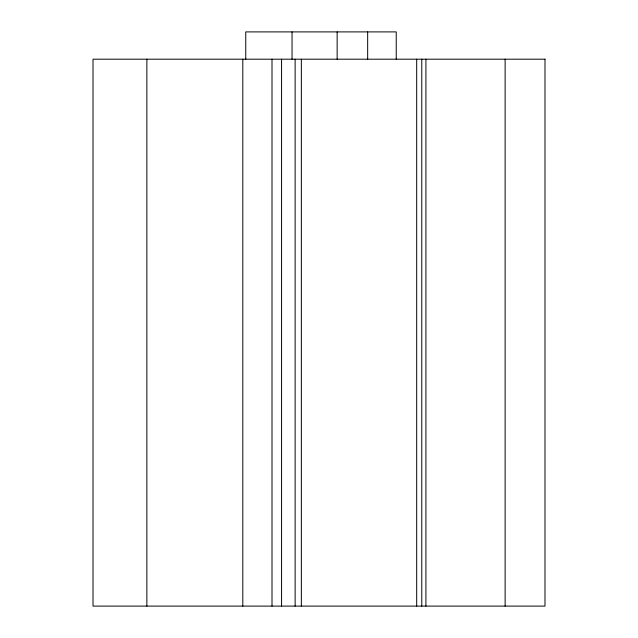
<?xml version="1.0" encoding="UTF-8"?>
<svg xmlns="http://www.w3.org/2000/svg" width="638" height="638" viewBox="0 0 638 638"><rect width="100%" height="100%" fill="white"/><g stroke="black" fill="none" stroke-linecap="round" stroke-linejoin="round"><path stroke-width="0.96" d="M505.129 59.19L505.129 606.1M425.913 59.19L425.913 606.1M421.774 59.19L421.774 606.1M416.686 59.19L416.686 606.1M396.238 59.19L396.238 31.9L245.758 31.9L245.758 59.19M367.663 31.9L367.663 59.19M337.143 31.9L337.143 59.19M301.351 59.19L301.351 606.1M295.131 59.19L295.131 606.1M292.044 31.9L292.044 59.19M281.565 59.19L281.565 606.1M272.003 59.19L272.003 606.1M242.807 59.19L242.807 606.1M146.868 59.19L146.868 606.1M544.988 59.19L93.012 59.19L93.012 606.1L544.988 606.1L544.988 59.19"/></g></svg>
